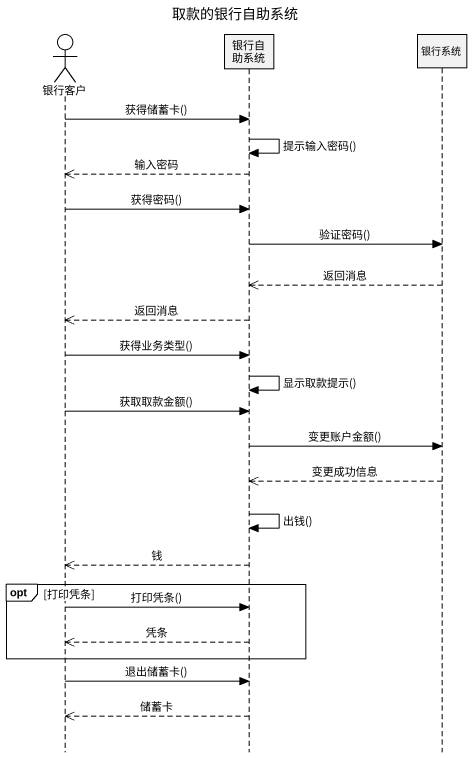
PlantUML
@startuml
title 取款的银行自助系统
hide footbox
actor 银行客户
participant 银行自助系统
participant 银行系统

银行客户 -> 银行自助系统 : 获得储蓄卡()
银行自助系统 -> 银行自助系统 : 提示输入密码()
银行自助系统 -->> 银行客户 : 输入密码
银行客户 -> 银行自助系统 : 获得密码()
银行自助系统 -> 银行系统 : 验证密码()
银行系统 -->> 银行自助系统 : 返回消息
银行自助系统 -->> 银行客户 : 返回消息
银行客户 -> 银行自助系统 : 获得业务类型()
银行自助系统 -> 银行自助系统 : 显示取款提示()
银行客户 -> 银行自助系统 : 获取取款金额()
银行自助系统 -> 银行系统 : 变更账户金额()
银行系统 -->> 银行自助系统 : 变更成功信息
银行自助系统 -> 银行自助系统 : 出钱()
银行自助系统 -->> 银行客户 : 钱
opt 打印凭条
  银行客户 -> 银行自助系统 : 打印凭条()
  银行自助系统 -->> 银行客户 : 凭条
end
银行客户 -> 银行自助系统 : 退出储蓄卡()
银行自助系统 -->> 银行客户 : 储蓄卡
@enduml
